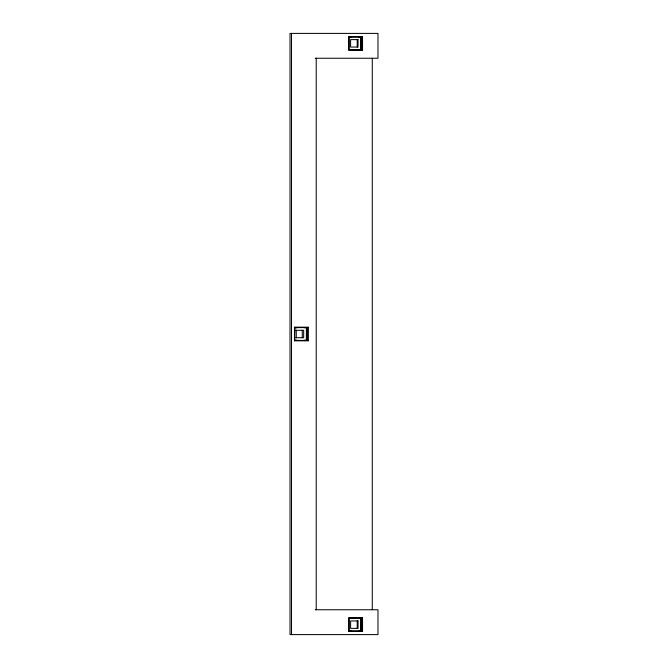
<?xml version="1.0" encoding="UTF-8"?>
<svg xmlns="http://www.w3.org/2000/svg" width="668" height="668" viewBox="0 0 668 668"><rect width="100%" height="100%" fill="white"/><g stroke="black" fill="none" stroke-linecap="round" stroke-linejoin="round"><path stroke-width="1" d="M294.379 340.396L306.387 340.463L306.787 330.276L306.387 327.537L294.379 327.604M348.729 49.733L360.737 49.799L361.137 39.612L360.737 36.882L348.729 36.94M348.729 631.06L360.737 631.118L361.137 620.939L360.737 618.201L348.729 618.267M361.137 39.612L362.54 36.506L362.54 50.167L348.946 50.167L348.946 36.506L362.54 36.506M306.787 330.276L308.182 327.17L308.182 340.83L294.596 340.83L294.596 327.17L308.182 327.17M361.137 620.939L362.54 617.833L362.54 631.494L348.946 631.494L348.946 617.833L362.54 617.833M348.946 50.167L348.946 36.506M294.596 340.83L294.596 327.17M348.946 631.494L348.946 617.833M351.259 49.549L349.189 49.799L362.54 50.167M296.901 340.212L294.83 340.463L294.429 337.724L294.83 327.537L296.901 327.788M349.189 631.118L351.259 630.876M358.666 37.124L362.039 36.882L362.039 49.799L358.666 49.549M304.316 327.788L307.681 327.537L307.681 340.463L308.182 340.83M358.666 618.451L362.039 618.201L362.039 631.118L362.54 631.494M348.88 36.882L362.039 36.882M315.304 58.241L377.979 58.241L377.979 33.4L290.021 33.4L290.021 634.6L377.979 634.6L377.979 609.759L315.304 609.759M294.521 327.537L307.681 327.537M295.715 330.276L303.664 330.276L303.664 337.724L295.715 337.724M294.521 340.463L307.681 340.463L306.787 337.724M362.039 618.201L349.189 618.201L351.259 618.451M348.88 631.118L362.039 631.118L361.137 628.388M304.316 340.212L307.681 340.463M358.666 630.876L362.039 631.118M349.189 36.882L351.259 37.124M361.137 47.061L362.039 49.799M372.285 58.241L372.285 609.759M360.737 36.882L360.737 49.799M360.737 618.201L360.737 631.118M357.221 39.612L357.221 47.061M357.221 620.939L357.221 628.388M316.214 58.241L316.214 609.759M306.387 327.537L306.387 340.463M302.27 330.276L302.27 337.724M296.25 330.276L296.25 337.724M291.507 33.4L291.507 634.6M358.023 39.612L350.608 39.612L350.608 47.061L358.023 47.061L358.023 39.612M358.023 620.939L350.608 620.939L350.608 628.388L358.023 628.388L358.023 620.939"/></g></svg>
